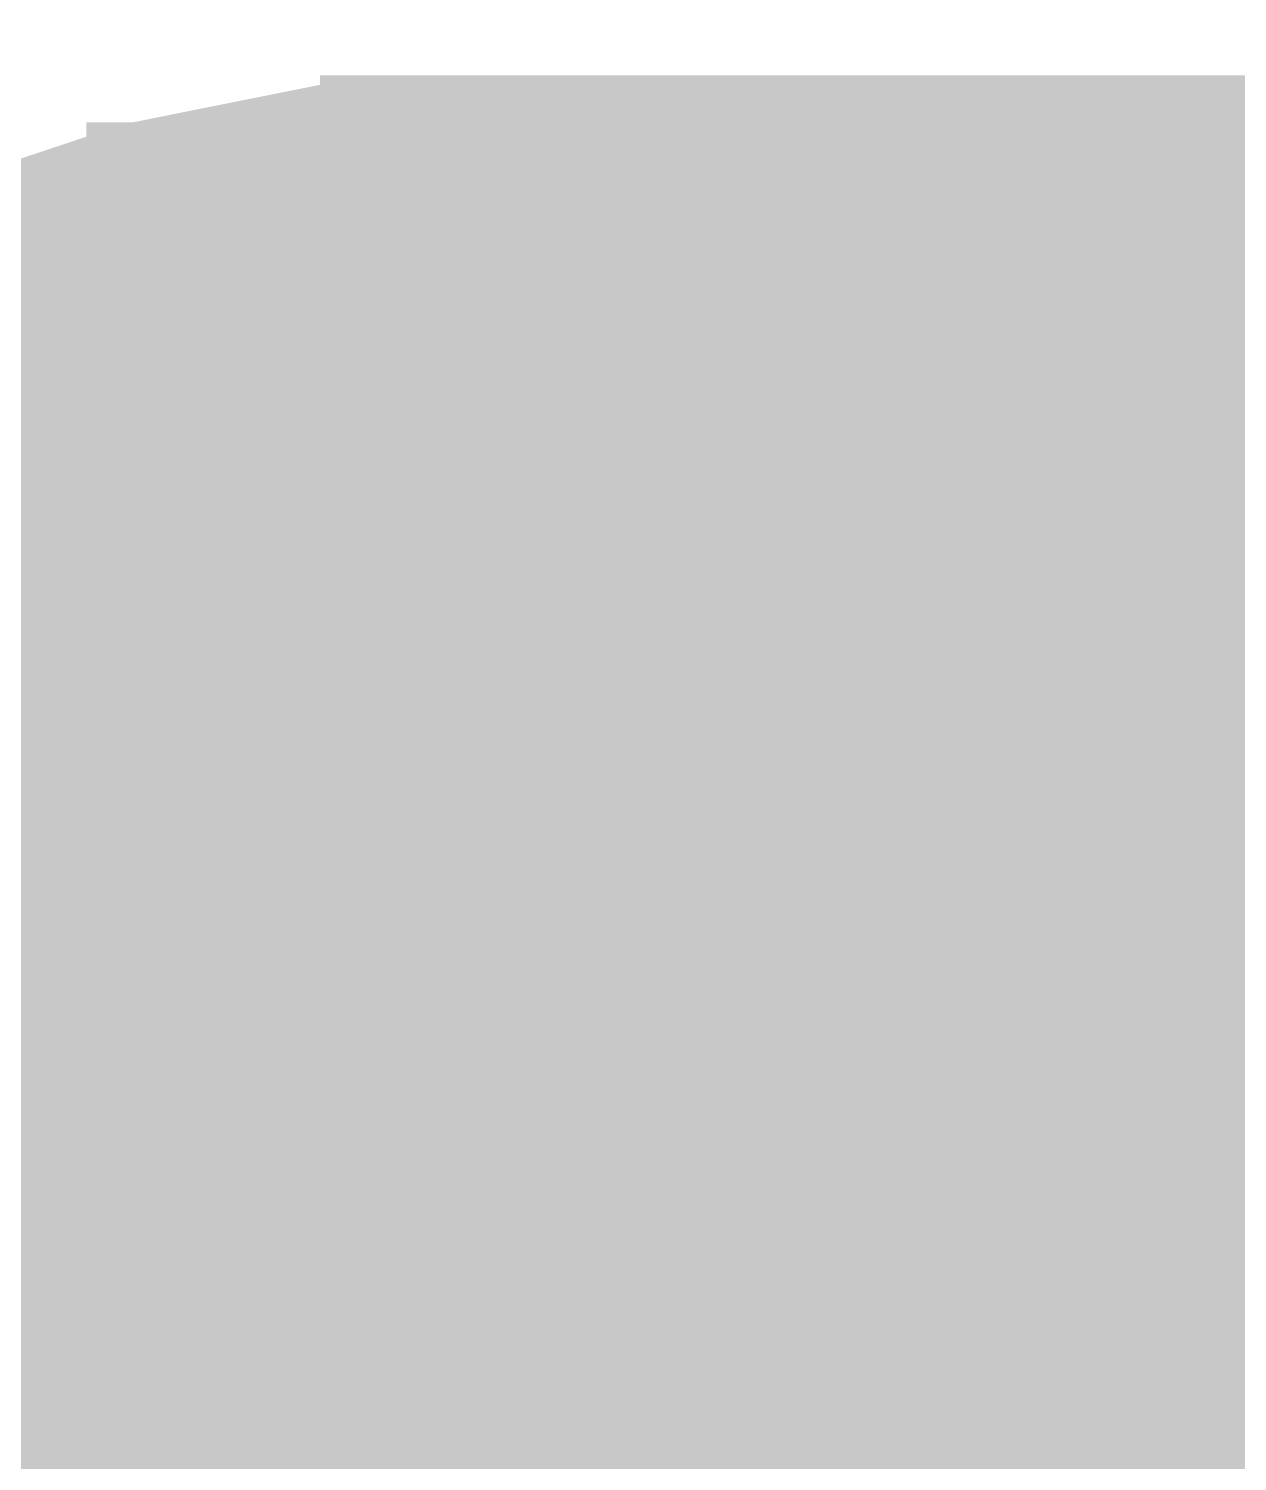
# Model space of a CAD drawing. Extents: x -0.1 to 65.1, y -1.2 to 30.1.
# Drawn here: x 33.5693 to 33.8647, y 5.9512 to 6.3011 of the extents above; entities that cross this region are included whole.
import ezdxf

# ---------------------------------------------------------------- set-up
doc = ezdxf.new("R2010")
doc.units = 0
doc.header["$MEASUREMENT"] = 0
doc.layers.get('0').update_dxf_attribs({"linetype": 'CONTINUOUS'})
doc.layers.add('2D_LINE_126', color=7, linetype='CONTINUOUS')

# ---------------------------------------------------------------- blocks, each defined once
blk = doc.blocks.new('DRAWING_63')
at = {"layer": '2D_LINE_126', "const_width": 0.0254}
for points in [[(3.53187, -1.39446), (3.52044, -1.39446), (3.50901, -1.39446), (3.49758, -1.39446), (3.48615, -1.39446), (3.47472, -1.39446), (3.46329, -1.39446), (3.45186, -1.39446), (3.44043, -1.39446), (3.429, -1.39446), (3.41757, -1.39446), (3.40614, -1.39446), (3.39471, -1.39446), (3.38328, -1.39446), (3.37185, -1.39446), (3.36042, -1.39446), (3.34899, -1.39446), (3.33756, -1.39446), (3.32613, -1.39446), (3.3147, -1.39446), (3.30327, -1.39446), (3.30327, -1.40589), (3.29184, -1.40589), (3.28041, -1.40589), (3.26898, -1.40589), (3.25755, -1.40589), (3.24612, -1.40589), (3.24612, -1.41732), (3.23469, -1.41732), (3.22326, -1.41732), (3.21183, -1.41732), (3.21183, -1.42875), (3.2004, -1.42875)], [(3.53187, -1.22301), (3.52044, -1.22301), (3.50901, -1.22301), (3.49758, -1.22301), (3.48615, -1.22301), (3.47472, -1.22301), (3.46329, -1.22301), (3.45186, -1.22301), (3.44043, -1.22301), (3.429, -1.22301), (3.41757, -1.22301), (3.40614, -1.22301), (3.39471, -1.22301), (3.38328, -1.22301), (3.37185, -1.22301), (3.36042, -1.22301), (3.34899, -1.22301), (3.33756, -1.22301), (3.32613, -1.22301), (3.3147, -1.22301), (3.30327, -1.22301), (3.30327, -1.23444), (3.29184, -1.23444), (3.28041, -1.23444), (3.26898, -1.23444), (3.25755, -1.23444), (3.24612, -1.23444), (3.24612, -1.24587), (3.23469, -1.24587), (3.22326, -1.24587), (3.21183, -1.24587), (3.21183, -1.2573), (3.2004, -1.2573)], [(3.52044, -1.56591), (3.52044, -1.55448), (3.52044, -1.54305), (3.52044, -1.53162), (3.52044, -1.52019), (3.52044, -1.50876), (3.52044, -1.49733), (3.52044, -1.4859), (3.52044, -1.47447), (3.52044, -1.46304), (3.52044, -1.45161), (3.52044, -1.44018), (3.52044, -1.42875), (3.52044, -1.41732), (3.52044, -1.40589), (3.52044, -1.39446), (3.52044, -1.38303), (3.52044, -1.3716), (3.52044, -1.36017), (3.52044, -1.34874), (3.52044, -1.33731), (3.52044, -1.32588), (3.52044, -1.31445), (3.52044, -1.30302), (3.52044, -1.29159), (3.52044, -1.28016), (3.52044, -1.26873), (3.52044, -1.2573), (3.52044, -1.24587), (3.52044, -1.23444), (3.52044, -1.22301), (3.52044, -1.21158)], [(3.3147, -1.56591), (3.3147, -1.55448), (3.3147, -1.54305), (3.3147, -1.53162), (3.3147, -1.52019), (3.3147, -1.50876), (3.3147, -1.49733), (3.3147, -1.4859), (3.3147, -1.47447), (3.3147, -1.46304), (3.3147, -1.45161), (3.3147, -1.44018), (3.3147, -1.42875), (3.3147, -1.41732), (3.3147, -1.40589), (3.3147, -1.39446), (3.3147, -1.38303), (3.3147, -1.3716), (3.3147, -1.36017), (3.3147, -1.34874), (3.3147, -1.33731), (3.3147, -1.32588), (3.3147, -1.31445), (3.3147, -1.30302), (3.3147, -1.29159), (3.3147, -1.28016), (3.3147, -1.26873), (3.3147, -1.2573), (3.3147, -1.24587), (3.3147, -1.23444), (3.3147, -1.22301), (3.3147, -1.21158)], [(3.32613, -1.56591), (3.32613, -1.55448), (3.32613, -1.54305), (3.32613, -1.53162), (3.32613, -1.52019), (3.32613, -1.50876), (3.32613, -1.49733), (3.32613, -1.4859), (3.32613, -1.47447), (3.32613, -1.46304), (3.32613, -1.45161), (3.32613, -1.44018), (3.32613, -1.42875), (3.32613, -1.41732), (3.32613, -1.40589), (3.32613, -1.39446), (3.32613, -1.38303), (3.32613, -1.3716), (3.32613, -1.36017), (3.32613, -1.34874), (3.32613, -1.33731), (3.32613, -1.32588), (3.32613, -1.31445), (3.32613, -1.30302), (3.32613, -1.29159), (3.32613, -1.28016), (3.32613, -1.26873), (3.32613, -1.2573), (3.32613, -1.24587), (3.32613, -1.23444), (3.32613, -1.22301), (3.32613, -1.21158)], [(3.33756, -1.56591), (3.33756, -1.55448), (3.33756, -1.54305), (3.33756, -1.53162), (3.33756, -1.52019), (3.33756, -1.50876), (3.33756, -1.49733), (3.33756, -1.4859), (3.33756, -1.47447), (3.33756, -1.46304), (3.33756, -1.45161), (3.33756, -1.44018), (3.33756, -1.42875), (3.33756, -1.41732), (3.33756, -1.40589), (3.33756, -1.39446), (3.33756, -1.38303), (3.33756, -1.3716), (3.33756, -1.36017), (3.33756, -1.34874), (3.33756, -1.33731), (3.33756, -1.32588), (3.33756, -1.31445), (3.33756, -1.30302), (3.33756, -1.29159), (3.33756, -1.28016), (3.33756, -1.26873), (3.33756, -1.2573), (3.33756, -1.24587), (3.33756, -1.23444), (3.33756, -1.22301), (3.33756, -1.21158)], [(3.34899, -1.56591), (3.34899, -1.55448), (3.34899, -1.54305), (3.34899, -1.53162), (3.34899, -1.52019), (3.34899, -1.50876), (3.34899, -1.49733), (3.34899, -1.4859), (3.34899, -1.47447), (3.34899, -1.46304), (3.34899, -1.45161), (3.34899, -1.44018), (3.34899, -1.42875), (3.34899, -1.41732), (3.34899, -1.40589), (3.34899, -1.39446), (3.34899, -1.38303), (3.34899, -1.3716), (3.34899, -1.36017), (3.34899, -1.34874), (3.34899, -1.33731), (3.34899, -1.32588), (3.34899, -1.31445), (3.34899, -1.30302), (3.34899, -1.29159), (3.34899, -1.28016), (3.34899, -1.26873), (3.34899, -1.2573), (3.34899, -1.24587), (3.34899, -1.23444), (3.34899, -1.22301), (3.34899, -1.21158)], [(3.36042, -1.56591), (3.36042, -1.55448), (3.36042, -1.54305), (3.36042, -1.53162), (3.36042, -1.52019), (3.36042, -1.50876), (3.36042, -1.49733), (3.36042, -1.4859), (3.36042, -1.47447), (3.36042, -1.46304), (3.36042, -1.45161), (3.36042, -1.44018), (3.36042, -1.42875), (3.36042, -1.41732), (3.36042, -1.40589), (3.36042, -1.39446), (3.36042, -1.38303), (3.36042, -1.3716), (3.36042, -1.36017), (3.36042, -1.34874), (3.36042, -1.33731), (3.36042, -1.32588), (3.36042, -1.31445), (3.36042, -1.30302), (3.36042, -1.29159), (3.36042, -1.28016), (3.36042, -1.26873), (3.36042, -1.2573), (3.36042, -1.24587), (3.36042, -1.23444), (3.36042, -1.22301), (3.36042, -1.21158)], [(3.37185, -1.56591), (3.37185, -1.55448), (3.37185, -1.54305), (3.37185, -1.53162), (3.37185, -1.52019), (3.37185, -1.50876), (3.37185, -1.49733), (3.37185, -1.4859), (3.37185, -1.47447), (3.37185, -1.46304), (3.37185, -1.45161), (3.37185, -1.44018), (3.37185, -1.42875), (3.37185, -1.41732), (3.37185, -1.40589), (3.37185, -1.39446), (3.37185, -1.38303), (3.37185, -1.3716), (3.37185, -1.36017), (3.37185, -1.34874), (3.37185, -1.33731), (3.37185, -1.32588), (3.37185, -1.31445), (3.37185, -1.30302), (3.37185, -1.29159), (3.37185, -1.28016), (3.37185, -1.26873), (3.37185, -1.2573), (3.37185, -1.24587), (3.37185, -1.23444), (3.37185, -1.22301), (3.37185, -1.21158)], [(3.38328, -1.56591), (3.38328, -1.55448), (3.38328, -1.54305), (3.38328, -1.53162), (3.38328, -1.52019), (3.38328, -1.50876), (3.38328, -1.49733), (3.38328, -1.4859), (3.38328, -1.47447), (3.38328, -1.46304), (3.38328, -1.45161), (3.38328, -1.44018), (3.38328, -1.42875), (3.38328, -1.41732), (3.38328, -1.40589), (3.38328, -1.39446), (3.38328, -1.38303), (3.38328, -1.3716), (3.38328, -1.36017), (3.38328, -1.34874), (3.38328, -1.33731), (3.38328, -1.32588), (3.38328, -1.31445), (3.38328, -1.30302), (3.38328, -1.29159), (3.38328, -1.28016), (3.38328, -1.26873), (3.38328, -1.2573), (3.38328, -1.24587), (3.38328, -1.23444), (3.38328, -1.22301), (3.38328, -1.21158)], [(3.39471, -1.56591), (3.39471, -1.55448), (3.39471, -1.54305), (3.39471, -1.53162), (3.39471, -1.52019), (3.39471, -1.50876), (3.39471, -1.49733), (3.39471, -1.4859), (3.39471, -1.47447), (3.39471, -1.46304), (3.39471, -1.45161), (3.39471, -1.44018), (3.39471, -1.42875), (3.39471, -1.41732), (3.39471, -1.40589), (3.39471, -1.39446), (3.39471, -1.38303), (3.39471, -1.3716), (3.39471, -1.36017), (3.39471, -1.34874), (3.39471, -1.33731), (3.39471, -1.32588), (3.39471, -1.31445), (3.39471, -1.30302), (3.39471, -1.29159), (3.39471, -1.28016), (3.39471, -1.26873), (3.39471, -1.2573), (3.39471, -1.24587), (3.39471, -1.23444), (3.39471, -1.22301), (3.39471, -1.21158)], [(3.40614, -1.56591), (3.40614, -1.55448), (3.40614, -1.54305), (3.40614, -1.53162), (3.40614, -1.52019), (3.40614, -1.50876), (3.40614, -1.49733), (3.40614, -1.4859), (3.40614, -1.47447), (3.40614, -1.46304), (3.40614, -1.45161), (3.40614, -1.44018), (3.40614, -1.42875), (3.40614, -1.41732), (3.40614, -1.40589), (3.40614, -1.39446), (3.40614, -1.38303), (3.40614, -1.3716), (3.40614, -1.36017), (3.40614, -1.34874), (3.40614, -1.33731), (3.40614, -1.32588), (3.40614, -1.31445), (3.40614, -1.30302), (3.40614, -1.29159), (3.40614, -1.28016), (3.40614, -1.26873), (3.40614, -1.2573), (3.40614, -1.24587), (3.40614, -1.23444), (3.40614, -1.22301), (3.40614, -1.21158)], [(3.41757, -1.56591), (3.41757, -1.55448), (3.41757, -1.54305), (3.41757, -1.53162), (3.41757, -1.52019), (3.41757, -1.50876), (3.41757, -1.49733), (3.41757, -1.4859), (3.41757, -1.47447), (3.41757, -1.46304), (3.41757, -1.45161), (3.41757, -1.44018), (3.41757, -1.42875), (3.41757, -1.41732), (3.41757, -1.40589), (3.41757, -1.39446), (3.41757, -1.38303), (3.41757, -1.3716), (3.41757, -1.36017), (3.41757, -1.34874), (3.41757, -1.33731), (3.41757, -1.32588), (3.41757, -1.31445), (3.41757, -1.30302), (3.41757, -1.29159), (3.41757, -1.28016), (3.41757, -1.26873), (3.41757, -1.2573), (3.41757, -1.24587), (3.41757, -1.23444), (3.41757, -1.22301), (3.41757, -1.21158)], [(3.429, -1.56591), (3.429, -1.55448), (3.429, -1.54305), (3.429, -1.53162), (3.429, -1.52019), (3.429, -1.50876), (3.429, -1.49733), (3.429, -1.4859), (3.429, -1.47447), (3.429, -1.46304), (3.429, -1.45161), (3.429, -1.44018), (3.429, -1.42875), (3.429, -1.41732), (3.429, -1.40589), (3.429, -1.39446), (3.429, -1.38303), (3.429, -1.3716), (3.429, -1.36017), (3.429, -1.34874), (3.429, -1.33731), (3.429, -1.32588), (3.429, -1.31445), (3.429, -1.30302), (3.429, -1.29159), (3.429, -1.28016), (3.429, -1.26873), (3.429, -1.2573), (3.429, -1.24587), (3.429, -1.23444), (3.429, -1.22301), (3.429, -1.21158)], [(3.44043, -1.56591), (3.44043, -1.55448), (3.44043, -1.54305), (3.44043, -1.53162), (3.44043, -1.52019), (3.44043, -1.50876), (3.44043, -1.49733), (3.44043, -1.4859), (3.44043, -1.47447), (3.44043, -1.46304), (3.44043, -1.45161), (3.44043, -1.44018), (3.44043, -1.42875), (3.44043, -1.41732), (3.44043, -1.40589), (3.44043, -1.39446), (3.44043, -1.38303), (3.44043, -1.3716), (3.44043, -1.36017), (3.44043, -1.34874), (3.44043, -1.33731), (3.44043, -1.32588), (3.44043, -1.31445), (3.44043, -1.30302), (3.44043, -1.29159), (3.44043, -1.28016), (3.44043, -1.26873), (3.44043, -1.2573), (3.44043, -1.24587), (3.44043, -1.23444), (3.44043, -1.22301), (3.44043, -1.21158)], [(3.45186, -1.56591), (3.45186, -1.55448), (3.45186, -1.54305), (3.45186, -1.53162), (3.45186, -1.52019), (3.45186, -1.50876), (3.45186, -1.49733), (3.45186, -1.4859), (3.45186, -1.47447), (3.45186, -1.46304), (3.45186, -1.45161), (3.45186, -1.44018), (3.45186, -1.42875), (3.45186, -1.41732), (3.45186, -1.40589), (3.45186, -1.39446), (3.45186, -1.38303), (3.45186, -1.3716), (3.45186, -1.36017), (3.45186, -1.34874), (3.45186, -1.33731), (3.45186, -1.32588), (3.45186, -1.31445), (3.45186, -1.30302), (3.45186, -1.29159), (3.45186, -1.28016), (3.45186, -1.26873), (3.45186, -1.2573), (3.45186, -1.24587), (3.45186, -1.23444), (3.45186, -1.22301), (3.45186, -1.21158)], [(3.46329, -1.56591), (3.46329, -1.55448), (3.46329, -1.54305), (3.46329, -1.53162), (3.46329, -1.52019), (3.46329, -1.50876), (3.46329, -1.49733), (3.46329, -1.4859), (3.46329, -1.47447), (3.46329, -1.46304), (3.46329, -1.45161), (3.46329, -1.44018), (3.46329, -1.42875), (3.46329, -1.41732), (3.46329, -1.40589), (3.46329, -1.39446), (3.46329, -1.38303), (3.46329, -1.3716), (3.46329, -1.36017), (3.46329, -1.34874), (3.46329, -1.33731), (3.46329, -1.32588), (3.46329, -1.31445), (3.46329, -1.30302), (3.46329, -1.29159), (3.46329, -1.28016), (3.46329, -1.26873), (3.46329, -1.2573), (3.46329, -1.24587), (3.46329, -1.23444), (3.46329, -1.22301), (3.46329, -1.21158)], [(3.47472, -1.56591), (3.47472, -1.55448), (3.47472, -1.54305), (3.47472, -1.53162), (3.47472, -1.52019), (3.47472, -1.50876), (3.47472, -1.49733), (3.47472, -1.4859), (3.47472, -1.47447), (3.47472, -1.46304), (3.47472, -1.45161), (3.47472, -1.44018), (3.47472, -1.42875), (3.47472, -1.41732), (3.47472, -1.40589), (3.47472, -1.39446), (3.47472, -1.38303), (3.47472, -1.3716), (3.47472, -1.36017), (3.47472, -1.34874), (3.47472, -1.33731), (3.47472, -1.32588), (3.47472, -1.31445), (3.47472, -1.30302), (3.47472, -1.29159), (3.47472, -1.28016), (3.47472, -1.26873), (3.47472, -1.2573), (3.47472, -1.24587), (3.47472, -1.23444), (3.47472, -1.22301), (3.47472, -1.21158)], [(3.48615, -1.56591), (3.48615, -1.55448), (3.48615, -1.54305), (3.48615, -1.53162), (3.48615, -1.52019), (3.48615, -1.50876), (3.48615, -1.49733), (3.48615, -1.4859), (3.48615, -1.47447), (3.48615, -1.46304), (3.48615, -1.45161), (3.48615, -1.44018), (3.48615, -1.42875), (3.48615, -1.41732), (3.48615, -1.40589), (3.48615, -1.39446), (3.48615, -1.38303), (3.48615, -1.3716), (3.48615, -1.36017), (3.48615, -1.34874), (3.48615, -1.33731), (3.48615, -1.32588), (3.48615, -1.31445), (3.48615, -1.30302), (3.48615, -1.29159), (3.48615, -1.28016), (3.48615, -1.26873), (3.48615, -1.2573), (3.48615, -1.24587), (3.48615, -1.23444), (3.48615, -1.22301), (3.48615, -1.21158)], [(3.49758, -1.56591), (3.49758, -1.55448), (3.49758, -1.54305), (3.49758, -1.53162), (3.49758, -1.52019), (3.49758, -1.50876), (3.49758, -1.49733), (3.49758, -1.4859), (3.49758, -1.47447), (3.49758, -1.46304), (3.49758, -1.45161), (3.49758, -1.44018), (3.49758, -1.42875), (3.49758, -1.41732), (3.49758, -1.40589), (3.49758, -1.39446), (3.49758, -1.38303), (3.49758, -1.3716), (3.49758, -1.36017), (3.49758, -1.34874), (3.49758, -1.33731), (3.49758, -1.32588), (3.49758, -1.31445), (3.49758, -1.30302), (3.49758, -1.29159), (3.49758, -1.28016), (3.49758, -1.26873), (3.49758, -1.2573), (3.49758, -1.24587), (3.49758, -1.23444), (3.49758, -1.22301), (3.49758, -1.21158)], [(3.50901, -1.56591), (3.50901, -1.55448), (3.50901, -1.54305), (3.50901, -1.53162), (3.50901, -1.52019), (3.50901, -1.50876), (3.50901, -1.49733), (3.50901, -1.4859), (3.50901, -1.47447), (3.50901, -1.46304), (3.50901, -1.45161), (3.50901, -1.44018), (3.50901, -1.42875), (3.50901, -1.41732), (3.50901, -1.40589), (3.50901, -1.39446), (3.50901, -1.38303), (3.50901, -1.3716), (3.50901, -1.36017), (3.50901, -1.34874), (3.50901, -1.33731), (3.50901, -1.32588), (3.50901, -1.31445), (3.50901, -1.30302), (3.50901, -1.29159), (3.50901, -1.28016), (3.50901, -1.26873), (3.50901, -1.2573), (3.50901, -1.24587), (3.50901, -1.23444), (3.50901, -1.22301), (3.50901, -1.21158)], [(3.17754, -1.2573), (3.21183, -1.24587), (3.24612, -1.23444), (3.30327, -1.22301), (4.26339, -1.22301)], [(3.25755, -1.56591), (3.25755, -1.55448), (3.25755, -1.54305), (3.25755, -1.53162), (3.25755, -1.52019), (3.25755, -1.50876), (3.25755, -1.49733), (3.25755, -1.4859), (3.25755, -1.47447), (3.25755, -1.46304), (3.25755, -1.45161), (3.25755, -1.44018), (3.25755, -1.42875), (3.25755, -1.41732), (3.25755, -1.40589), (3.25755, -1.39446), (3.25755, -1.38303), (3.25755, -1.3716), (3.25755, -1.36017), (3.25755, -1.34874), (3.25755, -1.33731), (3.25755, -1.32588), (3.25755, -1.31445), (3.25755, -1.30302), (3.25755, -1.29159), (3.25755, -1.28016), (3.25755, -1.26873), (3.25755, -1.2573), (3.25755, -1.24587), (3.25755, -1.23444), (3.25755, -1.22301)], [(3.26898, -1.56591), (3.26898, -1.55448), (3.26898, -1.54305), (3.26898, -1.53162), (3.26898, -1.52019), (3.26898, -1.50876), (3.26898, -1.49733), (3.26898, -1.4859), (3.26898, -1.47447), (3.26898, -1.46304), (3.26898, -1.45161), (3.26898, -1.44018), (3.26898, -1.42875), (3.26898, -1.41732), (3.26898, -1.40589), (3.26898, -1.39446), (3.26898, -1.38303), (3.26898, -1.3716), (3.26898, -1.36017), (3.26898, -1.34874), (3.26898, -1.33731), (3.26898, -1.32588), (3.26898, -1.31445), (3.26898, -1.30302), (3.26898, -1.29159), (3.26898, -1.28016), (3.26898, -1.26873), (3.26898, -1.2573), (3.26898, -1.24587), (3.26898, -1.23444), (3.26898, -1.22301)], [(3.28041, -1.56591), (3.28041, -1.55448), (3.28041, -1.54305), (3.28041, -1.53162), (3.28041, -1.52019), (3.28041, -1.50876), (3.28041, -1.49733), (3.28041, -1.4859), (3.28041, -1.47447), (3.28041, -1.46304), (3.28041, -1.45161), (3.28041, -1.44018), (3.28041, -1.42875), (3.28041, -1.41732), (3.28041, -1.40589), (3.28041, -1.39446), (3.28041, -1.38303), (3.28041, -1.3716), (3.28041, -1.36017), (3.28041, -1.34874), (3.28041, -1.33731), (3.28041, -1.32588), (3.28041, -1.31445), (3.28041, -1.30302), (3.28041, -1.29159), (3.28041, -1.28016), (3.28041, -1.26873), (3.28041, -1.2573), (3.28041, -1.24587), (3.28041, -1.23444), (3.28041, -1.22301)], [(3.29184, -1.56591), (3.29184, -1.55448), (3.29184, -1.54305), (3.29184, -1.53162), (3.29184, -1.52019), (3.29184, -1.50876), (3.29184, -1.49733), (3.29184, -1.4859), (3.29184, -1.47447), (3.29184, -1.46304), (3.29184, -1.45161), (3.29184, -1.44018), (3.29184, -1.42875), (3.29184, -1.41732), (3.29184, -1.40589), (3.29184, -1.39446), (3.29184, -1.38303), (3.29184, -1.3716), (3.29184, -1.36017), (3.29184, -1.34874), (3.29184, -1.33731), (3.29184, -1.32588), (3.29184, -1.31445), (3.29184, -1.30302), (3.29184, -1.29159), (3.29184, -1.28016), (3.29184, -1.26873), (3.29184, -1.2573), (3.29184, -1.24587), (3.29184, -1.23444), (3.29184, -1.22301)], [(3.53187, -1.24587), (3.52044, -1.24587), (3.50901, -1.24587), (3.49758, -1.24587), (3.48615, -1.24587), (3.47472, -1.24587), (3.46329, -1.24587), (3.45186, -1.24587), (3.44043, -1.24587), (3.429, -1.24587), (3.41757, -1.24587), (3.40614, -1.24587), (3.39471, -1.24587), (3.38328, -1.24587), (3.37185, -1.24587), (3.36042, -1.24587), (3.34899, -1.24587), (3.33756, -1.24587), (3.32613, -1.24587), (3.3147, -1.24587), (3.30327, -1.24587), (3.30327, -1.2573), (3.29184, -1.2573), (3.28041, -1.2573), (3.26898, -1.2573), (3.25755, -1.2573), (3.24612, -1.2573), (3.24612, -1.26873), (3.23469, -1.26873), (3.22326, -1.26873), (3.21183, -1.26873), (3.21183, -1.28016), (3.2004, -1.28016)], [(3.2004, -1.26873), (3.21183, -1.26873), (3.21183, -1.2573), (3.22326, -1.2573), (3.23469, -1.2573), (3.24612, -1.2573), (3.24612, -1.24587), (3.25755, -1.24587), (3.26898, -1.24587), (3.28041, -1.24587), (3.29184, -1.24587), (3.30327, -1.24587), (3.30327, -1.23444), (3.3147, -1.23444), (3.32613, -1.23444), (3.33756, -1.23444), (3.34899, -1.23444), (3.36042, -1.23444), (3.37185, -1.23444), (3.38328, -1.23444), (3.39471, -1.23444), (3.40614, -1.23444), (3.41757, -1.23444), (3.429, -1.23444), (3.44043, -1.23444), (3.45186, -1.23444), (3.46329, -1.23444), (3.47472, -1.23444), (3.48615, -1.23444), (3.49758, -1.23444), (3.50901, -1.23444), (3.52044, -1.23444), (3.53187, -1.23444)], [(3.22326, -1.56591), (3.22326, -1.55448), (3.22326, -1.54305), (3.22326, -1.53162), (3.22326, -1.52019), (3.22326, -1.50876), (3.22326, -1.49733), (3.22326, -1.4859), (3.22326, -1.47447), (3.22326, -1.46304), (3.22326, -1.45161), (3.22326, -1.44018), (3.22326, -1.42875), (3.22326, -1.41732), (3.22326, -1.40589), (3.22326, -1.39446), (3.22326, -1.38303), (3.22326, -1.3716), (3.22326, -1.36017), (3.22326, -1.34874), (3.22326, -1.33731), (3.22326, -1.32588), (3.22326, -1.31445), (3.22326, -1.30302), (3.22326, -1.29159), (3.22326, -1.28016), (3.22326, -1.26873), (3.22326, -1.2573), (3.22326, -1.24587), (3.22326, -1.23444)], [(3.23469, -1.56591), (3.23469, -1.55448), (3.23469, -1.54305), (3.23469, -1.53162), (3.23469, -1.52019), (3.23469, -1.50876), (3.23469, -1.49733), (3.23469, -1.4859), (3.23469, -1.47447), (3.23469, -1.46304), (3.23469, -1.45161), (3.23469, -1.44018), (3.23469, -1.42875), (3.23469, -1.41732), (3.23469, -1.40589), (3.23469, -1.39446), (3.23469, -1.38303), (3.23469, -1.3716), (3.23469, -1.36017), (3.23469, -1.34874), (3.23469, -1.33731), (3.23469, -1.32588), (3.23469, -1.31445), (3.23469, -1.30302), (3.23469, -1.29159), (3.23469, -1.28016), (3.23469, -1.26873), (3.23469, -1.2573), (3.23469, -1.24587), (3.23469, -1.23444)], [(3.2004, -1.29159), (3.21183, -1.29159), (3.21183, -1.28016), (3.22326, -1.28016), (3.23469, -1.28016), (3.24612, -1.28016), (3.24612, -1.26873), (3.25755, -1.26873), (3.26898, -1.26873), (3.28041, -1.26873), (3.29184, -1.26873), (3.30327, -1.26873), (3.30327, -1.2573), (3.3147, -1.2573), (3.32613, -1.2573), (3.33756, -1.2573), (3.34899, -1.2573), (3.36042, -1.2573), (3.37185, -1.2573), (3.38328, -1.2573), (3.39471, -1.2573), (3.40614, -1.2573), (3.41757, -1.2573), (3.429, -1.2573), (3.44043, -1.2573), (3.45186, -1.2573), (3.46329, -1.2573), (3.47472, -1.2573), (3.48615, -1.2573), (3.49758, -1.2573), (3.50901, -1.2573), (3.52044, -1.2573), (3.53187, -1.2573)], [(3.2004, -1.30302), (3.21183, -1.30302), (3.21183, -1.29159), (3.22326, -1.29159), (3.23469, -1.29159), (3.24612, -1.29159), (3.24612, -1.28016), (3.25755, -1.28016), (3.26898, -1.28016), (3.28041, -1.28016), (3.29184, -1.28016), (3.30327, -1.28016), (3.30327, -1.26873), (3.3147, -1.26873), (3.32613, -1.26873), (3.33756, -1.26873), (3.34899, -1.26873), (3.36042, -1.26873), (3.37185, -1.26873), (3.38328, -1.26873), (3.39471, -1.26873), (3.40614, -1.26873), (3.41757, -1.26873), (3.429, -1.26873), (3.44043, -1.26873), (3.45186, -1.26873), (3.46329, -1.26873), (3.47472, -1.26873), (3.48615, -1.26873), (3.49758, -1.26873), (3.50901, -1.26873), (3.52044, -1.26873), (3.53187, -1.26873)], [(3.2004, -1.31445), (3.21183, -1.31445), (3.21183, -1.30302), (3.22326, -1.30302), (3.23469, -1.30302), (3.24612, -1.30302), (3.24612, -1.29159), (3.25755, -1.29159), (3.26898, -1.29159), (3.28041, -1.29159), (3.29184, -1.29159), (3.30327, -1.29159), (3.30327, -1.28016), (3.3147, -1.28016), (3.32613, -1.28016), (3.33756, -1.28016), (3.34899, -1.28016), (3.36042, -1.28016), (3.37185, -1.28016), (3.38328, -1.28016), (3.39471, -1.28016), (3.40614, -1.28016), (3.41757, -1.28016), (3.429, -1.28016), (3.44043, -1.28016), (3.45186, -1.28016), (3.46329, -1.28016), (3.47472, -1.28016), (3.48615, -1.28016), (3.49758, -1.28016), (3.50901, -1.28016), (3.52044, -1.28016), (3.53187, -1.28016)], [(3.2004, -1.32588), (3.21183, -1.32588), (3.21183, -1.31445), (3.22326, -1.31445), (3.23469, -1.31445), (3.24612, -1.31445), (3.24612, -1.30302), (3.25755, -1.30302), (3.26898, -1.30302), (3.28041, -1.30302), (3.29184, -1.30302), (3.30327, -1.30302), (3.30327, -1.29159), (3.3147, -1.29159), (3.32613, -1.29159), (3.33756, -1.29159), (3.34899, -1.29159), (3.36042, -1.29159), (3.37185, -1.29159), (3.38328, -1.29159), (3.39471, -1.29159), (3.40614, -1.29159), (3.41757, -1.29159), (3.429, -1.29159), (3.44043, -1.29159), (3.45186, -1.29159), (3.46329, -1.29159), (3.47472, -1.29159), (3.48615, -1.29159), (3.49758, -1.29159), (3.50901, -1.29159), (3.52044, -1.29159), (3.53187, -1.29159)], [(3.2004, -1.33731), (3.21183, -1.33731), (3.21183, -1.32588), (3.22326, -1.32588), (3.23469, -1.32588), (3.24612, -1.32588), (3.24612, -1.31445), (3.25755, -1.31445), (3.26898, -1.31445), (3.28041, -1.31445), (3.29184, -1.31445), (3.30327, -1.31445), (3.30327, -1.30302), (3.3147, -1.30302), (3.32613, -1.30302), (3.33756, -1.30302), (3.34899, -1.30302), (3.36042, -1.30302), (3.37185, -1.30302), (3.38328, -1.30302), (3.39471, -1.30302), (3.40614, -1.30302), (3.41757, -1.30302), (3.429, -1.30302), (3.44043, -1.30302), (3.45186, -1.30302), (3.46329, -1.30302), (3.47472, -1.30302), (3.48615, -1.30302), (3.49758, -1.30302), (3.50901, -1.30302), (3.52044, -1.30302), (3.53187, -1.30302)], [(3.2004, -1.34874), (3.21183, -1.34874), (3.21183, -1.33731), (3.22326, -1.33731), (3.23469, -1.33731), (3.24612, -1.33731), (3.24612, -1.32588), (3.25755, -1.32588), (3.26898, -1.32588), (3.28041, -1.32588), (3.29184, -1.32588), (3.30327, -1.32588), (3.30327, -1.31445), (3.3147, -1.31445), (3.32613, -1.31445), (3.33756, -1.31445), (3.34899, -1.31445), (3.36042, -1.31445), (3.37185, -1.31445), (3.38328, -1.31445), (3.39471, -1.31445), (3.40614, -1.31445), (3.41757, -1.31445), (3.429, -1.31445), (3.44043, -1.31445), (3.45186, -1.31445), (3.46329, -1.31445), (3.47472, -1.31445), (3.48615, -1.31445), (3.49758, -1.31445), (3.50901, -1.31445), (3.52044, -1.31445), (3.53187, -1.31445)], [(3.2004, -1.36017), (3.21183, -1.36017), (3.21183, -1.34874), (3.22326, -1.34874), (3.23469, -1.34874), (3.24612, -1.34874), (3.24612, -1.33731), (3.25755, -1.33731), (3.26898, -1.33731), (3.28041, -1.33731), (3.29184, -1.33731), (3.30327, -1.33731), (3.30327, -1.32588), (3.3147, -1.32588), (3.32613, -1.32588), (3.33756, -1.32588), (3.34899, -1.32588), (3.36042, -1.32588), (3.37185, -1.32588), (3.38328, -1.32588), (3.39471, -1.32588), (3.40614, -1.32588), (3.41757, -1.32588), (3.429, -1.32588), (3.44043, -1.32588), (3.45186, -1.32588), (3.46329, -1.32588), (3.47472, -1.32588), (3.48615, -1.32588), (3.49758, -1.32588), (3.50901, -1.32588), (3.52044, -1.32588), (3.53187, -1.32588)], [(3.2004, -1.3716), (3.21183, -1.3716), (3.21183, -1.36017), (3.22326, -1.36017), (3.23469, -1.36017), (3.24612, -1.36017), (3.24612, -1.34874), (3.25755, -1.34874), (3.26898, -1.34874), (3.28041, -1.34874), (3.29184, -1.34874), (3.30327, -1.34874), (3.30327, -1.33731), (3.3147, -1.33731), (3.32613, -1.33731), (3.33756, -1.33731), (3.34899, -1.33731), (3.36042, -1.33731), (3.37185, -1.33731), (3.38328, -1.33731), (3.39471, -1.33731), (3.40614, -1.33731), (3.41757, -1.33731), (3.429, -1.33731), (3.44043, -1.33731), (3.45186, -1.33731), (3.46329, -1.33731), (3.47472, -1.33731), (3.48615, -1.33731), (3.49758, -1.33731), (3.50901, -1.33731), (3.52044, -1.33731), (3.53187, -1.33731)], [(3.2004, -1.38303), (3.21183, -1.38303), (3.21183, -1.3716), (3.22326, -1.3716), (3.23469, -1.3716), (3.24612, -1.3716), (3.24612, -1.36017), (3.25755, -1.36017), (3.26898, -1.36017), (3.28041, -1.36017), (3.29184, -1.36017), (3.30327, -1.36017), (3.30327, -1.34874), (3.3147, -1.34874), (3.32613, -1.34874), (3.33756, -1.34874), (3.34899, -1.34874), (3.36042, -1.34874), (3.37185, -1.34874), (3.38328, -1.34874), (3.39471, -1.34874), (3.40614, -1.34874), (3.41757, -1.34874), (3.429, -1.34874), (3.44043, -1.34874), (3.45186, -1.34874), (3.46329, -1.34874), (3.47472, -1.34874), (3.48615, -1.34874), (3.49758, -1.34874), (3.50901, -1.34874), (3.52044, -1.34874), (3.53187, -1.34874)], [(3.2004, -1.39446), (3.21183, -1.39446), (3.21183, -1.38303), (3.22326, -1.38303), (3.23469, -1.38303), (3.24612, -1.38303), (3.24612, -1.3716), (3.25755, -1.3716), (3.26898, -1.3716), (3.28041, -1.3716), (3.29184, -1.3716), (3.30327, -1.3716), (3.30327, -1.36017), (3.3147, -1.36017), (3.32613, -1.36017), (3.33756, -1.36017), (3.34899, -1.36017), (3.36042, -1.36017), (3.37185, -1.36017), (3.38328, -1.36017), (3.39471, -1.36017), (3.40614, -1.36017), (3.41757, -1.36017), (3.429, -1.36017), (3.44043, -1.36017), (3.45186, -1.36017), (3.46329, -1.36017), (3.47472, -1.36017), (3.48615, -1.36017), (3.49758, -1.36017), (3.50901, -1.36017), (3.52044, -1.36017), (3.53187, -1.36017)], [(3.2004, -1.40589), (3.21183, -1.40589), (3.21183, -1.39446), (3.22326, -1.39446), (3.23469, -1.39446), (3.24612, -1.39446), (3.24612, -1.38303), (3.25755, -1.38303), (3.26898, -1.38303), (3.28041, -1.38303), (3.29184, -1.38303), (3.30327, -1.38303), (3.30327, -1.3716), (3.3147, -1.3716), (3.32613, -1.3716), (3.33756, -1.3716), (3.34899, -1.3716), (3.36042, -1.3716), (3.37185, -1.3716), (3.38328, -1.3716), (3.39471, -1.3716), (3.40614, -1.3716), (3.41757, -1.3716), (3.429, -1.3716), (3.44043, -1.3716), (3.45186, -1.3716), (3.46329, -1.3716), (3.47472, -1.3716), (3.48615, -1.3716), (3.49758, -1.3716), (3.50901, -1.3716), (3.52044, -1.3716), (3.53187, -1.3716)], [(3.2004, -1.41732), (3.21183, -1.41732), (3.21183, -1.40589), (3.22326, -1.40589), (3.23469, -1.40589), (3.24612, -1.40589), (3.24612, -1.39446), (3.25755, -1.39446), (3.26898, -1.39446), (3.28041, -1.39446), (3.29184, -1.39446), (3.30327, -1.39446), (3.30327, -1.38303), (3.3147, -1.38303), (3.32613, -1.38303), (3.33756, -1.38303), (3.34899, -1.38303), (3.36042, -1.38303), (3.37185, -1.38303), (3.38328, -1.38303), (3.39471, -1.38303), (3.40614, -1.38303), (3.41757, -1.38303), (3.429, -1.38303), (3.44043, -1.38303), (3.45186, -1.38303), (3.46329, -1.38303), (3.47472, -1.38303), (3.48615, -1.38303), (3.49758, -1.38303), (3.50901, -1.38303), (3.52044, -1.38303), (3.53187, -1.38303)], [(3.2004, -1.44018), (3.21183, -1.44018), (3.21183, -1.42875), (3.22326, -1.42875), (3.23469, -1.42875), (3.24612, -1.42875), (3.24612, -1.41732), (3.25755, -1.41732), (3.26898, -1.41732), (3.28041, -1.41732), (3.29184, -1.41732), (3.30327, -1.41732), (3.30327, -1.40589), (3.3147, -1.40589), (3.32613, -1.40589), (3.33756, -1.40589), (3.34899, -1.40589), (3.36042, -1.40589), (3.37185, -1.40589), (3.38328, -1.40589), (3.39471, -1.40589), (3.40614, -1.40589), (3.41757, -1.40589), (3.429, -1.40589), (3.44043, -1.40589), (3.45186, -1.40589), (3.46329, -1.40589), (3.47472, -1.40589), (3.48615, -1.40589), (3.49758, -1.40589), (3.50901, -1.40589), (3.52044, -1.40589), (3.53187, -1.40589)], [(3.2004, -1.45161), (3.21183, -1.45161), (3.21183, -1.44018), (3.22326, -1.44018), (3.23469, -1.44018), (3.24612, -1.44018), (3.24612, -1.42875), (3.25755, -1.42875), (3.26898, -1.42875), (3.28041, -1.42875), (3.29184, -1.42875), (3.30327, -1.42875), (3.30327, -1.41732), (3.3147, -1.41732), (3.32613, -1.41732), (3.33756, -1.41732), (3.34899, -1.41732), (3.36042, -1.41732), (3.37185, -1.41732), (3.38328, -1.41732), (3.39471, -1.41732), (3.40614, -1.41732), (3.41757, -1.41732), (3.429, -1.41732), (3.44043, -1.41732), (3.45186, -1.41732), (3.46329, -1.41732), (3.47472, -1.41732), (3.48615, -1.41732), (3.49758, -1.41732), (3.50901, -1.41732), (3.52044, -1.41732), (3.53187, -1.41732)], [(3.2004, -1.46304), (3.21183, -1.46304), (3.21183, -1.45161), (3.22326, -1.45161), (3.23469, -1.45161), (3.24612, -1.45161), (3.24612, -1.44018), (3.25755, -1.44018), (3.26898, -1.44018), (3.28041, -1.44018), (3.29184, -1.44018), (3.30327, -1.44018), (3.30327, -1.42875), (3.3147, -1.42875), (3.32613, -1.42875), (3.33756, -1.42875), (3.34899, -1.42875), (3.36042, -1.42875), (3.37185, -1.42875), (3.38328, -1.42875), (3.39471, -1.42875), (3.40614, -1.42875), (3.41757, -1.42875), (3.429, -1.42875), (3.44043, -1.42875), (3.45186, -1.42875), (3.46329, -1.42875), (3.47472, -1.42875), (3.48615, -1.42875), (3.49758, -1.42875), (3.50901, -1.42875), (3.52044, -1.42875), (3.53187, -1.42875)], [(3.2004, -1.47447), (3.21183, -1.47447), (3.21183, -1.46304), (3.22326, -1.46304), (3.23469, -1.46304), (3.24612, -1.46304), (3.24612, -1.45161), (3.25755, -1.45161), (3.26898, -1.45161), (3.28041, -1.45161), (3.29184, -1.45161), (3.30327, -1.45161), (3.30327, -1.44018), (3.3147, -1.44018), (3.32613, -1.44018), (3.33756, -1.44018), (3.34899, -1.44018), (3.36042, -1.44018), (3.37185, -1.44018), (3.38328, -1.44018), (3.39471, -1.44018), (3.40614, -1.44018), (3.41757, -1.44018), (3.429, -1.44018), (3.44043, -1.44018), (3.45186, -1.44018), (3.46329, -1.44018), (3.47472, -1.44018), (3.48615, -1.44018), (3.49758, -1.44018), (3.50901, -1.44018), (3.52044, -1.44018), (3.53187, -1.44018)], [(3.2004, -1.4859), (3.21183, -1.4859), (3.21183, -1.47447), (3.22326, -1.47447), (3.23469, -1.47447), (3.24612, -1.47447), (3.24612, -1.46304), (3.25755, -1.46304), (3.26898, -1.46304), (3.28041, -1.46304), (3.29184, -1.46304), (3.30327, -1.46304), (3.30327, -1.45161), (3.3147, -1.45161), (3.32613, -1.45161), (3.33756, -1.45161), (3.34899, -1.45161), (3.36042, -1.45161), (3.37185, -1.45161), (3.38328, -1.45161), (3.39471, -1.45161), (3.40614, -1.45161), (3.41757, -1.45161), (3.429, -1.45161), (3.44043, -1.45161), (3.45186, -1.45161), (3.46329, -1.45161), (3.47472, -1.45161), (3.48615, -1.45161), (3.49758, -1.45161), (3.50901, -1.45161), (3.52044, -1.45161), (3.53187, -1.45161)], [(3.2004, -1.49733), (3.21183, -1.49733), (3.21183, -1.4859), (3.22326, -1.4859), (3.23469, -1.4859), (3.24612, -1.4859), (3.24612, -1.47447), (3.25755, -1.47447), (3.26898, -1.47447), (3.28041, -1.47447), (3.29184, -1.47447), (3.30327, -1.47447), (3.30327, -1.46304), (3.3147, -1.46304), (3.32613, -1.46304), (3.33756, -1.46304), (3.34899, -1.46304), (3.36042, -1.46304), (3.37185, -1.46304), (3.38328, -1.46304), (3.39471, -1.46304), (3.40614, -1.46304), (3.41757, -1.46304), (3.429, -1.46304), (3.44043, -1.46304), (3.45186, -1.46304), (3.46329, -1.46304), (3.47472, -1.46304), (3.48615, -1.46304), (3.49758, -1.46304), (3.50901, -1.46304), (3.52044, -1.46304), (3.53187, -1.46304)], [(3.2004, -1.50876), (3.21183, -1.50876), (3.21183, -1.49733), (3.22326, -1.49733), (3.23469, -1.49733), (3.24612, -1.49733), (3.24612, -1.4859), (3.25755, -1.4859), (3.26898, -1.4859), (3.28041, -1.4859), (3.29184, -1.4859), (3.30327, -1.4859), (3.30327, -1.47447), (3.3147, -1.47447), (3.32613, -1.47447), (3.33756, -1.47447), (3.34899, -1.47447), (3.36042, -1.47447), (3.37185, -1.47447), (3.38328, -1.47447), (3.39471, -1.47447), (3.40614, -1.47447), (3.41757, -1.47447), (3.429, -1.47447), (3.44043, -1.47447), (3.45186, -1.47447), (3.46329, -1.47447), (3.47472, -1.47447), (3.48615, -1.47447), (3.49758, -1.47447), (3.50901, -1.47447), (3.52044, -1.47447), (3.53187, -1.47447)], [(3.2004, -1.52019), (3.21183, -1.52019), (3.21183, -1.50876), (3.22326, -1.50876), (3.23469, -1.50876), (3.24612, -1.50876), (3.24612, -1.49733), (3.25755, -1.49733), (3.26898, -1.49733), (3.28041, -1.49733), (3.29184, -1.49733), (3.30327, -1.49733), (3.30327, -1.4859), (3.3147, -1.4859), (3.32613, -1.4859), (3.33756, -1.4859), (3.34899, -1.4859), (3.36042, -1.4859), (3.37185, -1.4859), (3.38328, -1.4859), (3.39471, -1.4859), (3.40614, -1.4859), (3.41757, -1.4859), (3.429, -1.4859), (3.44043, -1.4859), (3.45186, -1.4859), (3.46329, -1.4859), (3.47472, -1.4859), (3.48615, -1.4859), (3.49758, -1.4859), (3.50901, -1.4859), (3.52044, -1.4859), (3.53187, -1.4859)], [(3.2004, -1.53162), (3.21183, -1.53162), (3.21183, -1.52019), (3.22326, -1.52019), (3.23469, -1.52019), (3.24612, -1.52019), (3.24612, -1.50876), (3.25755, -1.50876), (3.26898, -1.50876), (3.28041, -1.50876), (3.29184, -1.50876), (3.30327, -1.50876), (3.30327, -1.49733), (3.3147, -1.49733), (3.32613, -1.49733), (3.33756, -1.49733), (3.34899, -1.49733), (3.36042, -1.49733), (3.37185, -1.49733), (3.38328, -1.49733), (3.39471, -1.49733), (3.40614, -1.49733), (3.41757, -1.49733), (3.429, -1.49733), (3.44043, -1.49733), (3.45186, -1.49733), (3.46329, -1.49733), (3.47472, -1.49733), (3.48615, -1.49733), (3.49758, -1.49733), (3.50901, -1.49733), (3.52044, -1.49733), (3.53187, -1.49733)], [(3.2004, -1.54305), (3.21183, -1.54305), (3.21183, -1.53162), (3.22326, -1.53162), (3.23469, -1.53162), (3.24612, -1.53162), (3.24612, -1.52019), (3.25755, -1.52019), (3.26898, -1.52019), (3.28041, -1.52019), (3.29184, -1.52019), (3.30327, -1.52019), (3.30327, -1.50876), (3.3147, -1.50876), (3.32613, -1.50876), (3.33756, -1.50876), (3.34899, -1.50876), (3.36042, -1.50876), (3.37185, -1.50876), (3.38328, -1.50876), (3.39471, -1.50876), (3.40614, -1.50876), (3.41757, -1.50876), (3.429, -1.50876), (3.44043, -1.50876), (3.45186, -1.50876), (3.46329, -1.50876), (3.47472, -1.50876), (3.48615, -1.50876), (3.49758, -1.50876), (3.50901, -1.50876), (3.52044, -1.50876), (3.53187, -1.50876)], [(3.2004, -1.55448), (3.21183, -1.55448), (3.21183, -1.54305), (3.22326, -1.54305), (3.23469, -1.54305), (3.24612, -1.54305), (3.24612, -1.53162), (3.25755, -1.53162), (3.26898, -1.53162), (3.28041, -1.53162), (3.29184, -1.53162), (3.30327, -1.53162), (3.30327, -1.52019), (3.3147, -1.52019), (3.32613, -1.52019), (3.33756, -1.52019), (3.34899, -1.52019), (3.36042, -1.52019), (3.37185, -1.52019), (3.38328, -1.52019), (3.39471, -1.52019), (3.40614, -1.52019), (3.41757, -1.52019), (3.429, -1.52019), (3.44043, -1.52019), (3.45186, -1.52019), (3.46329, -1.52019), (3.47472, -1.52019), (3.48615, -1.52019), (3.49758, -1.52019), (3.50901, -1.52019), (3.52044, -1.52019), (3.53187, -1.52019)], [(3.21183, -1.56591), (3.21183, -1.55448), (3.22326, -1.55448), (3.23469, -1.55448), (3.24612, -1.55448), (3.24612, -1.54305), (3.25755, -1.54305), (3.26898, -1.54305), (3.28041, -1.54305), (3.29184, -1.54305), (3.30327, -1.54305), (3.30327, -1.53162), (3.3147, -1.53162), (3.32613, -1.53162), (3.33756, -1.53162), (3.34899, -1.53162), (3.36042, -1.53162), (3.37185, -1.53162), (3.38328, -1.53162), (3.39471, -1.53162), (3.40614, -1.53162), (3.41757, -1.53162), (3.429, -1.53162), (3.44043, -1.53162), (3.45186, -1.53162), (3.46329, -1.53162), (3.47472, -1.53162), (3.48615, -1.53162), (3.49758, -1.53162), (3.50901, -1.53162), (3.52044, -1.53162), (3.53187, -1.53162)], [(3.24612, -1.56591), (3.24612, -1.55448), (3.25755, -1.55448), (3.26898, -1.55448), (3.28041, -1.55448), (3.29184, -1.55448), (3.30327, -1.55448), (3.30327, -1.54305), (3.3147, -1.54305), (3.32613, -1.54305), (3.33756, -1.54305), (3.34899, -1.54305), (3.36042, -1.54305), (3.37185, -1.54305), (3.38328, -1.54305), (3.39471, -1.54305), (3.40614, -1.54305), (3.41757, -1.54305), (3.429, -1.54305), (3.44043, -1.54305), (3.45186, -1.54305), (3.46329, -1.54305), (3.47472, -1.54305), (3.48615, -1.54305), (3.49758, -1.54305), (3.50901, -1.54305), (3.52044, -1.54305), (3.53187, -1.54305)], [(3.30327, -1.56591), (3.30327, -1.55448), (3.3147, -1.55448), (3.32613, -1.55448), (3.33756, -1.55448), (3.34899, -1.55448), (3.36042, -1.55448), (3.37185, -1.55448), (3.38328, -1.55448), (3.39471, -1.55448), (3.40614, -1.55448), (3.41757, -1.55448), (3.429, -1.55448), (3.44043, -1.55448), (3.45186, -1.55448), (3.46329, -1.55448), (3.47472, -1.55448), (3.48615, -1.55448), (3.49758, -1.55448), (3.50901, -1.55448), (3.52044, -1.55448), (3.53187, -1.55448)]]:
    blk.add_lwpolyline(points, dxfattribs=at)

msp = doc.modelspace()

# ---------------------------------------------------------------- block references
msp.add_blockref('DRAWING_63', (30.35, 7.5))

doc.saveas('drawing.dxf')
